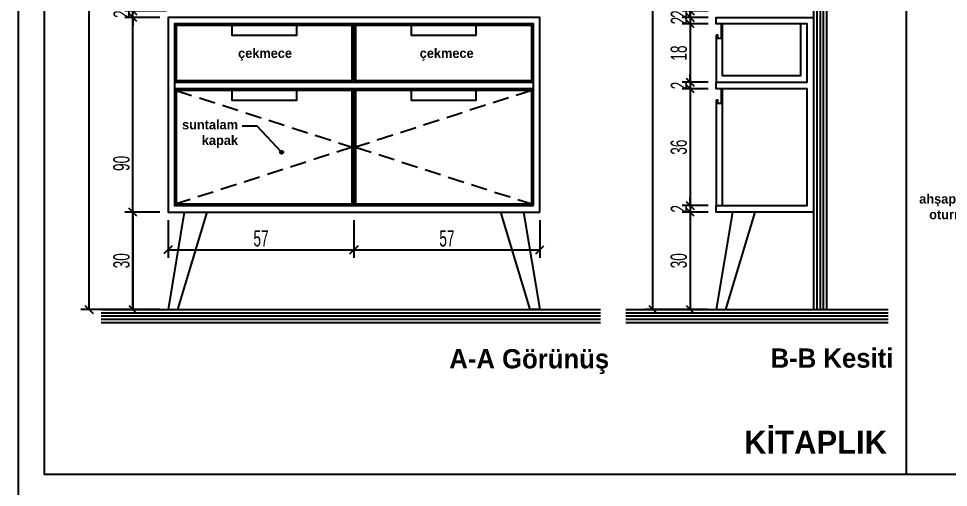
# Model space of a CAD drawing. Header units: millimetres. Extents: x 933584 to 974011, y 4545988 to 4553664.
# Drawn here: x 968501 to 968787.4, y 4551059.4 to 4551203.9 of the extents above; entities that cross this region are included whole.
import ezdxf

# ---------------------------------------------------------------- set-up
doc = ezdxf.new("R2010")
doc.units = ezdxf.units.MM
doc.header["$PDMODE"] = 35
doc.linetypes.add('DASHED', pattern=[0.75, 0.5, -0.25])
doc.linetypes.add('HIDDEN', pattern=[9.525, 6.35, -3.175])
doc.layers.get('0').update_dxf_attribs({"color": 255})
doc.layers.get('Defpoints').update_dxf_attribs({"color": 8})
for name, color, linetype in [('0-DMS-50', 143, 'Continuous'), ('0-HSL-SLD', 252, 'Continuous'), ('0-LNS-VLF', 11, 'Continuous'), ('0-TXT-NRS', 6, 'Continuous'), ('0-TXT-XBX_20', 3, 'Continuous')]:
    doc.layers.add(name, color=color, linetype=linetype)
doc.styles.add('Century Gothic_B_3', font='GOTHICB.TTF', dxfattribs={"height": 4})
doc.styles.add('dim_romans_50', font='swissl.ttf', dxfattribs={"width": 0.6, "height": 5})
doc.dimstyles.new('ONK_dim 1_50', dxfattribs={"dimscale": 5, "dimtxt": 4, "dimasz": 0.5, "dimexe": 0.5, "dimexo": 0.5, "dimgap": 0.2, "dimtad": 1, "dimdec": 1, "dimrnd": 0.5, "dimzin": 9, "dimtxsty": 'dim_romans_50', "dimblk": 'OBLIQUE', "dimcen": 1, "dimclre": 256, "dimclrt": 256, "dimazin": 2, "dimtfac": 1, "dimtdec": 1, "dimtix": 1, "dimtmove": 2, "dimatfit": 3, "dimldrblk": 'OBLIQUE', "dimfxl": 3, "dimfxlon": 1, "dimarcsym": 0})

# ---------------------------------------------------------------- blocks, each defined once
blk = doc.blocks.new('_Oblique')
at = {"color": 0, "linetype": 'ByBlock', "lineweight": -2}
blk.add_line((-0.5, -0.5), (0.5, 0.5), dxfattribs=at)
blk = doc.blocks.new('*D2521')
at = {"layer": '0-DMS-50', "lineweight": -2}
for p, q in [((968537.71, 4551504.24), (968520.21, 4551504.24)), ((968537.71, 4551114.24), (968520.21, 4551114.24))]:
    blk.add_line(p, q, dxfattribs=at)
at = {"layer": '0-DMS-50', "color": 0, "lineweight": -2}
blk.add_line((968522.71, 4551504.24), (968522.71, 4551114.24), dxfattribs=at)
at = {"layer": 'Defpoints', "color": 0}
for p in [(968547.06, 4551504.24), (968522.71, 4551114.24), (968547.06, 4551114.24)]:
    blk.add_point(p, dxfattribs=at)
at = {"layer": '0-DMS-50', "color": 0, "linetype": 'ByBlock', "lineweight": -2, "xscale": 2.5, "yscale": 2.5, "zscale": 2.5}
for p, rotation in [((968522.71, 4551504.24), 90), ((968522.71, 4551114.24), 270)]:
    blk.add_blockref('_Oblique', p, dxfattribs=dict(at, rotation=rotation))
at = {"layer": '0-DMS-50', "insert": (968519.21, 4551309.24), "char_height": 5, "attachment_point": 5, "rotation": 90, "style": 'dim_romans_50'}
blk.add_mtext('390', dxfattribs=at)
blk = doc.blocks.new('*D2522')
at = {"layer": '0-DMS-50', "lineweight": -2}
for p, q in [((968544.56, 4551144.24), (968533.73, 4551144.24)), ((968544.56, 4551114.24), (968533.73, 4551114.24))]:
    blk.add_line(p, q, dxfattribs=at)
at = {"layer": '0-DMS-50', "color": 0, "lineweight": -2}
blk.add_line((968536.23, 4551144.24), (968536.23, 4551114.24), dxfattribs=at)
at = {"layer": 'Defpoints', "color": 0}
for p in [(968547.06, 4551144.24), (968536.23, 4551114.24), (968547.06, 4551114.24)]:
    blk.add_point(p, dxfattribs=at)
at = {"layer": '0-DMS-50', "color": 0, "linetype": 'ByBlock', "lineweight": -2, "xscale": 2.5, "yscale": 2.5, "zscale": 2.5}
for p, rotation in [((968536.23, 4551144.24), 90), ((968536.23, 4551114.24), 270)]:
    blk.add_blockref('_Oblique', p, dxfattribs=dict(at, rotation=rotation))
at = {"layer": '0-DMS-50', "insert": (968532.73, 4551129.24), "char_height": 5, "attachment_point": 5, "rotation": 90, "style": 'dim_romans_50'}
blk.add_mtext('30', dxfattribs=at)
blk = doc.blocks.new('*D2523')
at = {"layer": '0-DMS-50', "lineweight": -2}
for p, q in [((968544.56, 4551204.24), (968533.73, 4551204.24)), ((968544.56, 4551114.24), (968533.73, 4551114.24))]:
    blk.add_line(p, q, dxfattribs=at)
at = {"layer": '0-DMS-50', "color": 0, "lineweight": -2}
blk.add_line((968536.23, 4551114.24), (968536.23, 4551204.24), dxfattribs=at)
at = {"layer": 'Defpoints', "color": 0}
for p in [(968536.23, 4551204.24), (968547.06, 4551204.24), (968547.06, 4551114.24)]:
    blk.add_point(p, dxfattribs=at)
at = {"layer": '0-DMS-50', "color": 0, "linetype": 'ByBlock', "lineweight": -2, "xscale": 2.5, "yscale": 2.5, "zscale": 2.5}
for p, rotation in [((968536.23, 4551204.24), 90), ((968536.23, 4551114.24), 270)]:
    blk.add_blockref('_Oblique', p, dxfattribs=dict(at, rotation=rotation))
at = {"layer": '0-DMS-50', "insert": (968532.73, 4551159.24), "char_height": 5, "attachment_point": 5, "rotation": 90, "style": 'dim_romans_50'}
blk.add_mtext('90', dxfattribs=at)
blk = doc.blocks.new('*D2524')
at = {"layer": '0-DMS-50', "color": 0, "lineweight": -2}
for p, q in [((968536.23, 4551206.24), (968536.23, 4551208.74)), ((968536.23, 4551204.24), (968536.23, 4551206.24)), ((968536.23, 4551204.24), (968536.23, 4551201.74))]:
    blk.add_line(p, q, dxfattribs=at)
at = {"layer": '0-DMS-50', "lineweight": -2}
for p, q in [((968546.56, 4551206.24), (968533.73, 4551206.24)), ((968544.56, 4551204.24), (968533.73, 4551204.24))]:
    blk.add_line(p, q, dxfattribs=at)
at = {"layer": 'Defpoints', "color": 0}
for p in [(968536.23, 4551206.24), (968549.06, 4551206.24), (968547.06, 4551204.24)]:
    blk.add_point(p, dxfattribs=at)
at = {"layer": '0-DMS-50', "color": 0, "linetype": 'ByBlock', "lineweight": -2, "xscale": 2.5, "yscale": 2.5, "zscale": 2.5}
for p, rotation in [((968536.23, 4551206.24), 270), ((968536.23, 4551204.24), 90)]:
    blk.add_blockref('_Oblique', p, dxfattribs=dict(at, rotation=rotation))
at = {"layer": '0-DMS-50', "insert": (968532.73, 4551205.24), "char_height": 5, "attachment_point": 5, "rotation": 90, "style": 'dim_romans_50'}
blk.add_mtext('2', dxfattribs=at)
blk = doc.blocks.new('*D2548')
at = {"layer": '0-DMS-50', "lineweight": -2}
for p, q in [((968547.06, 4551495.59), (968547.06, 4551513.09)), ((968661.56, 4551504.74), (968661.56, 4551513.09))]:
    blk.add_line(p, q, dxfattribs=at)
at = {"layer": '0-DMS-50', "color": 0, "lineweight": -2}
blk.add_line((968661.56, 4551510.59), (968547.06, 4551510.59), dxfattribs=at)
at = {"layer": 'Defpoints', "color": 0}
for p in [(968547.06, 4551510.59), (968661.56, 4551502.24), (968547.06, 4551144.24)]:
    blk.add_point(p, dxfattribs=at)
at = {"layer": '0-DMS-50', "color": 0, "linetype": 'ByBlock', "lineweight": -2, "xscale": 2.5, "yscale": 2.5, "zscale": 2.5, "rotation": 180}
blk.add_blockref('_Oblique', (968547.06, 4551510.59), dxfattribs=at)
at = {"layer": '0-DMS-50', "color": 0, "linetype": 'ByBlock', "lineweight": -2, "xscale": 2.5, "yscale": 2.5, "zscale": 2.5}
blk.add_blockref('_Oblique', (968661.56, 4551510.59), dxfattribs=at)
at = {"layer": '0-DMS-50', "insert": (968604.31, 4551514.56), "char_height": 5, "attachment_point": 5, "style": 'dim_romans_50'}
blk.add_mtext('114,5', dxfattribs=at)
blk = doc.blocks.new('*D2549')
at = {"layer": '0-DMS-50', "lineweight": -2}
for p, q in [((968547.06, 4551495.59), (968547.06, 4551513.09)), ((968604.31, 4551495.59), (968604.31, 4551513.09))]:
    blk.add_line(p, q, dxfattribs=at)
at = {"layer": '0-DMS-50', "color": 0, "lineweight": -2}
blk.add_line((968547.06, 4551510.59), (968604.31, 4551510.59), dxfattribs=at)
at = {"layer": 'Defpoints', "color": 0}
for p in [(968604.31, 4551510.59), (968547.06, 4551144.24), (968604.31, 4551144.24)]:
    blk.add_point(p, dxfattribs=at)
at = {"layer": '0-DMS-50', "color": 0, "linetype": 'ByBlock', "lineweight": -2, "xscale": 2.5, "yscale": 2.5, "zscale": 2.5, "rotation": 180}
blk.add_blockref('_Oblique', (968547.06, 4551510.59), dxfattribs=at)
at = {"layer": '0-DMS-50', "color": 0, "linetype": 'ByBlock', "lineweight": -2, "xscale": 2.5, "yscale": 2.5, "zscale": 2.5}
blk.add_blockref('_Oblique', (968604.31, 4551510.59), dxfattribs=at)
at = {"layer": '0-DMS-50', "insert": (968575.69, 4551514.09), "char_height": 5, "attachment_point": 5, "style": 'dim_romans_50'}
blk.add_mtext('57', dxfattribs=at)
blk = doc.blocks.new('*D2550')
at = {"layer": '0-DMS-50', "lineweight": -2}
for p, q in [((968547.06, 4551141.74), (968547.06, 4551130.11)), ((968604.31, 4551141.74), (968604.31, 4551130.11))]:
    blk.add_line(p, q, dxfattribs=at)
at = {"layer": '0-DMS-50', "color": 0, "lineweight": -2}
blk.add_line((968547.06, 4551132.61), (968604.31, 4551132.61), dxfattribs=at)
at = {"layer": 'Defpoints', "color": 0}
for p in [(968547.06, 4551144.24), (968604.31, 4551144.24), (968604.31, 4551132.61)]:
    blk.add_point(p, dxfattribs=at)
at = {"layer": '0-DMS-50', "color": 0, "linetype": 'ByBlock', "lineweight": -2, "xscale": 2.5, "yscale": 2.5, "zscale": 2.5, "rotation": 180}
blk.add_blockref('_Oblique', (968547.06, 4551132.61), dxfattribs=at)
at = {"layer": '0-DMS-50', "color": 0, "linetype": 'ByBlock', "lineweight": -2, "xscale": 2.5, "yscale": 2.5, "zscale": 2.5}
blk.add_blockref('_Oblique', (968604.31, 4551132.61), dxfattribs=at)
at = {"layer": '0-DMS-50', "insert": (968575.69, 4551136.11), "char_height": 5, "attachment_point": 5, "style": 'dim_romans_50'}
blk.add_mtext('57', dxfattribs=at)
blk = doc.blocks.new('*D2551')
at = {"layer": '0-DMS-50', "lineweight": -2}
for p, q in [((968604.31, 4551141.74), (968604.31, 4551130.11)), ((968661.56, 4551141.74), (968661.56, 4551130.11))]:
    blk.add_line(p, q, dxfattribs=at)
at = {"layer": '0-DMS-50', "color": 0, "lineweight": -2}
blk.add_line((968604.31, 4551132.61), (968661.56, 4551132.61), dxfattribs=at)
at = {"layer": 'Defpoints', "color": 0}
for p in [(968604.31, 4551144.24), (968661.56, 4551144.24), (968661.56, 4551132.61)]:
    blk.add_point(p, dxfattribs=at)
at = {"layer": '0-DMS-50', "color": 0, "linetype": 'ByBlock', "lineweight": -2, "xscale": 2.5, "yscale": 2.5, "zscale": 2.5, "rotation": 180}
blk.add_blockref('_Oblique', (968604.31, 4551132.61), dxfattribs=at)
at = {"layer": '0-DMS-50', "color": 0, "linetype": 'ByBlock', "lineweight": -2, "xscale": 2.5, "yscale": 2.5, "zscale": 2.5}
blk.add_blockref('_Oblique', (968661.56, 4551132.61), dxfattribs=at)
at = {"layer": '0-DMS-50', "insert": (968632.94, 4551136.11), "char_height": 5, "attachment_point": 5, "style": 'dim_romans_50'}
blk.add_mtext('57', dxfattribs=at)
blk = doc.blocks.new('*D2569')
at = {"layer": '0-DMS-50', "color": 0, "lineweight": -2}
for p, q in [((968707.86, 4551206.24), (968707.86, 4551208.74)), ((968707.86, 4551206.24), (968707.86, 4551204.24)), ((968707.86, 4551204.24), (968707.86, 4551201.74))]:
    blk.add_line(p, q, dxfattribs=at)
at = {"layer": '0-DMS-50', "lineweight": -2}
for p, q in [((968713.35, 4551206.24), (968705.36, 4551206.24)), ((968713.35, 4551204.24), (968705.36, 4551204.24))]:
    blk.add_line(p, q, dxfattribs=at)
at = {"layer": 'Defpoints', "color": 0}
for p in [(968715.85, 4551206.24), (968707.86, 4551204.24), (968715.85, 4551204.24)]:
    blk.add_point(p, dxfattribs=at)
at = {"layer": '0-DMS-50', "color": 0, "linetype": 'ByBlock', "lineweight": -2, "xscale": 2.5, "yscale": 2.5, "zscale": 2.5}
for p, rotation in [((968707.86, 4551206.24), 270), ((968707.86, 4551204.24), 90)]:
    blk.add_blockref('_Oblique', p, dxfattribs=dict(at, rotation=rotation))
at = {"layer": '0-DMS-50', "insert": (968704.36, 4551205.24), "char_height": 5, "attachment_point": 5, "rotation": 90, "style": 'dim_romans_50'}
blk.add_mtext('2', dxfattribs=at)
blk = doc.blocks.new('*D2570')
at = {"layer": '0-DMS-50', "color": 0, "lineweight": -2}
for p, q in [((968707.86, 4551204.24), (968707.86, 4551206.74)), ((968707.86, 4551204.24), (968707.86, 4551202.24)), ((968707.86, 4551202.24), (968707.86, 4551199.74))]:
    blk.add_line(p, q, dxfattribs=at)
at = {"layer": '0-DMS-50', "lineweight": -2}
for p, q in [((968713.35, 4551204.24), (968705.36, 4551204.24)), ((968713.35, 4551202.24), (968705.36, 4551202.24))]:
    blk.add_line(p, q, dxfattribs=at)
at = {"layer": 'Defpoints', "color": 0}
for p in [(968715.85, 4551204.24), (968707.86, 4551202.24), (968715.85, 4551202.24)]:
    blk.add_point(p, dxfattribs=at)
at = {"layer": '0-DMS-50', "color": 0, "linetype": 'ByBlock', "lineweight": -2, "xscale": 2.5, "yscale": 2.5, "zscale": 2.5}
for p, rotation in [((968707.86, 4551204.24), 270), ((968707.86, 4551202.24), 90)]:
    blk.add_blockref('_Oblique', p, dxfattribs=dict(at, rotation=rotation))
at = {"layer": '0-DMS-50', "insert": (968704.36, 4551203.24), "char_height": 5, "attachment_point": 5, "rotation": 90, "style": 'dim_romans_50'}
blk.add_mtext('2', dxfattribs=at)
blk = doc.blocks.new('*D2571')
at = {"layer": '0-DMS-50', "lineweight": -2}
for p, q in [((968713.35, 4551202.24), (968705.36, 4551202.24)), ((968713.35, 4551184.24), (968705.36, 4551184.24))]:
    blk.add_line(p, q, dxfattribs=at)
at = {"layer": '0-DMS-50', "color": 0, "lineweight": -2}
blk.add_line((968707.86, 4551202.24), (968707.86, 4551184.24), dxfattribs=at)
at = {"layer": 'Defpoints', "color": 0}
for p in [(968715.85, 4551202.24), (968707.86, 4551184.24), (968715.85, 4551184.24)]:
    blk.add_point(p, dxfattribs=at)
at = {"layer": '0-DMS-50', "color": 0, "linetype": 'ByBlock', "lineweight": -2, "xscale": 2.5, "yscale": 2.5, "zscale": 2.5}
for p, rotation in [((968707.86, 4551202.24), 90), ((968707.86, 4551184.24), 270)]:
    blk.add_blockref('_Oblique', p, dxfattribs=dict(at, rotation=rotation))
at = {"layer": '0-DMS-50', "insert": (968704.36, 4551193.24), "char_height": 5, "attachment_point": 5, "rotation": 90, "style": 'dim_romans_50'}
blk.add_mtext('18', dxfattribs=at)
blk = doc.blocks.new('*D2572')
at = {"layer": '0-DMS-50', "color": 0, "lineweight": -2}
for p, q in [((968707.86, 4551184.24), (968707.86, 4551186.74)), ((968707.86, 4551184.24), (968707.86, 4551182.24)), ((968707.86, 4551182.24), (968707.86, 4551179.74))]:
    blk.add_line(p, q, dxfattribs=at)
at = {"layer": '0-DMS-50', "lineweight": -2}
for p, q in [((968713.35, 4551184.24), (968705.36, 4551184.24)), ((968713.35, 4551182.24), (968705.36, 4551182.24))]:
    blk.add_line(p, q, dxfattribs=at)
at = {"layer": 'Defpoints', "color": 0}
for p in [(968707.86, 4551182.24), (968715.85, 4551184.24), (968715.85, 4551182.24)]:
    blk.add_point(p, dxfattribs=at)
at = {"layer": '0-DMS-50', "color": 0, "linetype": 'ByBlock', "lineweight": -2, "xscale": 2.5, "yscale": 2.5, "zscale": 2.5}
for p, rotation in [((968707.86, 4551184.24), 270), ((968707.86, 4551182.24), 90)]:
    blk.add_blockref('_Oblique', p, dxfattribs=dict(at, rotation=rotation))
at = {"layer": '0-DMS-50', "insert": (968704.36, 4551183.24), "char_height": 5, "attachment_point": 5, "rotation": 90, "style": 'dim_romans_50'}
blk.add_mtext('2', dxfattribs=at)
blk = doc.blocks.new('*D2573')
at = {"layer": '0-DMS-50', "lineweight": -2}
for p, q in [((968713.35, 4551182.24), (968705.36, 4551182.24)), ((968713.35, 4551146.24), (968705.36, 4551146.24))]:
    blk.add_line(p, q, dxfattribs=at)
at = {"layer": '0-DMS-50', "color": 0, "lineweight": -2}
blk.add_line((968707.86, 4551182.24), (968707.86, 4551146.24), dxfattribs=at)
at = {"layer": 'Defpoints', "color": 0}
for p in [(968715.85, 4551182.24), (968707.86, 4551146.24), (968715.85, 4551146.24)]:
    blk.add_point(p, dxfattribs=at)
at = {"layer": '0-DMS-50', "color": 0, "linetype": 'ByBlock', "lineweight": -2, "xscale": 2.5, "yscale": 2.5, "zscale": 2.5}
for p, rotation in [((968707.86, 4551182.24), 90), ((968707.86, 4551146.24), 270)]:
    blk.add_blockref('_Oblique', p, dxfattribs=dict(at, rotation=rotation))
at = {"layer": '0-DMS-50', "insert": (968704.36, 4551164.24), "char_height": 5, "attachment_point": 5, "rotation": 90, "style": 'dim_romans_50'}
blk.add_mtext('36', dxfattribs=at)
blk = doc.blocks.new('*D2574')
at = {"layer": '0-DMS-50', "color": 0, "lineweight": -2}
for p, q in [((968707.86, 4551146.24), (968707.86, 4551148.74)), ((968707.86, 4551146.24), (968707.86, 4551144.24)), ((968707.86, 4551144.24), (968707.86, 4551141.74))]:
    blk.add_line(p, q, dxfattribs=at)
at = {"layer": '0-DMS-50', "lineweight": -2}
for p, q in [((968713.35, 4551146.24), (968705.36, 4551146.24)), ((968713.35, 4551144.24), (968705.36, 4551144.24))]:
    blk.add_line(p, q, dxfattribs=at)
at = {"layer": 'Defpoints', "color": 0}
for p in [(968715.85, 4551146.24), (968707.86, 4551144.24), (968715.85, 4551144.24)]:
    blk.add_point(p, dxfattribs=at)
at = {"layer": '0-DMS-50', "color": 0, "linetype": 'ByBlock', "lineweight": -2, "xscale": 2.5, "yscale": 2.5, "zscale": 2.5}
for p, rotation in [((968707.86, 4551146.24), 270), ((968707.86, 4551144.24), 90)]:
    blk.add_blockref('_Oblique', p, dxfattribs=dict(at, rotation=rotation))
at = {"layer": '0-DMS-50', "insert": (968704.36, 4551145.24), "char_height": 5, "attachment_point": 5, "rotation": 90, "style": 'dim_romans_50'}
blk.add_mtext('2', dxfattribs=at)
blk = doc.blocks.new('*D2575')
at = {"layer": '0-DMS-50', "lineweight": -2}
for p, q in [((968713.35, 4551144.24), (968705.36, 4551144.24)), ((968713.35, 4551114.24), (968705.36, 4551114.24))]:
    blk.add_line(p, q, dxfattribs=at)
at = {"layer": '0-DMS-50', "color": 0, "lineweight": -2}
blk.add_line((968707.86, 4551144.24), (968707.86, 4551114.24), dxfattribs=at)
at = {"layer": 'Defpoints', "color": 0}
for p in [(968715.85, 4551144.24), (968707.86, 4551114.24), (968715.85, 4551114.24)]:
    blk.add_point(p, dxfattribs=at)
at = {"layer": '0-DMS-50', "color": 0, "linetype": 'ByBlock', "lineweight": -2, "xscale": 2.5, "yscale": 2.5, "zscale": 2.5}
for p, rotation in [((968707.86, 4551144.24), 90), ((968707.86, 4551114.24), 270)]:
    blk.add_blockref('_Oblique', p, dxfattribs=dict(at, rotation=rotation))
at = {"layer": '0-DMS-50', "insert": (968704.36, 4551129.24), "char_height": 5, "attachment_point": 5, "rotation": 90, "style": 'dim_romans_50'}
blk.add_mtext('30', dxfattribs=at)
blk = doc.blocks.new('*D2576')
at = {"layer": '0-DMS-50', "lineweight": -2}
for p, q in [((968711.4, 4551504.74), (968693.9, 4551504.74)), ((968711.4, 4551114.24), (968693.9, 4551114.24))]:
    blk.add_line(p, q, dxfattribs=at)
at = {"layer": '0-DMS-50', "color": 0, "lineweight": -2}
blk.add_line((968696.4, 4551114.24), (968696.4, 4551504.74), dxfattribs=at)
at = {"layer": 'Defpoints', "color": 0}
for p in [(968696.4, 4551504.74), (968715.85, 4551504.74), (968715.85, 4551114.24)]:
    blk.add_point(p, dxfattribs=at)
at = {"layer": '0-DMS-50', "color": 0, "linetype": 'ByBlock', "lineweight": -2, "xscale": 2.5, "yscale": 2.5, "zscale": 2.5}
for p, rotation in [((968696.4, 4551504.74), 90), ((968696.4, 4551114.24), 270)]:
    blk.add_blockref('_Oblique', p, dxfattribs=dict(at, rotation=rotation))
at = {"layer": '0-DMS-50', "insert": (968692.9, 4551309.49), "char_height": 5, "attachment_point": 5, "rotation": 90, "style": 'dim_romans_50'}
blk.add_mtext('390', dxfattribs=at)

msp = doc.modelspace()

# ---------------------------------------------------------------- hatches: boundary and pattern name
at = {"layer": '0-LNS-VLF', "linetype": 'HIDDEN', "ltscale": 0.5}
h = msp.add_hatch(color=256, dxfattribs=at)
h.dxf.hatch_style = 1
edge = h.paths.add_edge_path()
edge.add_arc((968582.02, 4551162.68), 0.467, 0, 360)

# ---------------------------------------------------------------- linework, layer by layer
at = {"color": 0}
for points in [[(968501.03, 4551655.4), (969341.03, 4551655.4), (969341.03, 4551055.4), (968501.03, 4551055.4)], [(968509.03, 4551647.4), (969333.03, 4551647.4), (969333.03, 4551063.4), (968509.03, 4551063.4)]]:
    msp.add_lwpolyline(points, close=True, dxfattribs=at)
for points in [[(968745.85, 4551531.89), (968745.85, 4551114.24)], [(968746.85, 4551531.89), (968746.85, 4551114.24)], [(968747.85, 4551531.89), (968747.85, 4551114.24)], [(968748.85, 4551531.89), (968748.85, 4551114.24)], [(968749.85, 4551531.89), (968749.85, 4551114.24)], [(968526.43, 4551114.24), (968680.23, 4551114.24)], [(968688.03, 4551114.24), (968768.82, 4551114.24)], [(968526.43, 4551113.24), (968680.23, 4551113.24)], [(968526.43, 4551112.24), (968680.23, 4551112.24)], [(968526.43, 4551111.24), (968680.23, 4551111.24)], [(968688.03, 4551113.24), (968768.82, 4551113.24)], [(968688.03, 4551112.24), (968768.82, 4551112.24)], [(968688.03, 4551111.24), (968768.82, 4551111.24)], [(968526.43, 4551110.24), (968680.23, 4551110.24)], [(968688.03, 4551110.24), (968768.82, 4551110.24)]]:
    msp.add_lwpolyline(points)
at = {"layer": '0-DMS-50'}
for points in [[(968774.42, 4551647.4), (968774.42, 4551063.4)], [(968604.31, 4551202.24), (968604.31, 4551184.24)], [(968549.06, 4551184.24), (968659.56, 4551184.24)], [(968549.06, 4551182.24), (968659.56, 4551182.24)], [(968604.31, 4551182.24), (968604.31, 4551146.24)]]:
    msp.add_lwpolyline(points, dxfattribs=at)
for points in [[(968604.31, 4551184.24), (968604.31, 4551202.24), (968549.06, 4551202.24), (968549.06, 4551184.24)], [(968603.81, 4551184.74), (968603.81, 4551201.74), (968549.56, 4551201.74), (968549.56, 4551184.74)], [(968576.69, 4551201.74), (968566.69, 4551201.74), (968566.69, 4551198.74), (968586.69, 4551198.74), (968586.69, 4551201.74)], [(968659.56, 4551184.24), (968659.56, 4551202.24), (968604.31, 4551202.24), (968604.31, 4551184.24)], [(968659.06, 4551184.74), (968659.06, 4551201.74), (968604.81, 4551201.74), (968604.81, 4551184.74)], [(968631.94, 4551201.74), (968621.94, 4551201.74), (968621.94, 4551198.74), (968641.94, 4551198.74), (968641.94, 4551201.74)], [(968715.85, 4551198.74), (968715.85, 4551184.24), (968743.85, 4551184.24), (968743.85, 4551202.24), (968741.85, 4551202.24), (968741.85, 4551186.24), (968717.85, 4551186.24), (968717.85, 4551202.24), (968717.35, 4551202.24), (968717.35, 4551197.74), (968716.35, 4551197.74), (968716.35, 4551198.74)], [(968604.31, 4551182.24), (968549.06, 4551182.24), (968549.06, 4551146.24), (968604.31, 4551146.24)], [(968659.56, 4551146.24), (968659.56, 4551182.24), (968604.31, 4551182.24), (968604.31, 4551146.24)], [(968715.85, 4551178.74), (968715.85, 4551146.24), (968717.85, 4551146.24), (968717.85, 4551148.24), (968717.85, 4551148.24), (968717.85, 4551148.24), (968717.85, 4551148.24), (968717.85, 4551182.24), (968717.35, 4551182.24), (968717.35, 4551177.74), (968716.35, 4551177.74), (968716.35, 4551178.74)], [(968603.81, 4551181.74), (968549.56, 4551181.74), (968549.56, 4551146.74), (968603.81, 4551146.74)], [(968576.69, 4551181.74), (968566.69, 4551181.74), (968566.69, 4551178.74), (968586.69, 4551178.74), (968586.69, 4551181.74)], [(968659.06, 4551146.74), (968659.06, 4551181.74), (968604.81, 4551181.74), (968604.81, 4551146.74)], [(968631.94, 4551181.74), (968621.94, 4551181.74), (968621.94, 4551178.74), (968641.94, 4551178.74), (968641.94, 4551181.74)]]:
    msp.add_lwpolyline(points, close=True, dxfattribs=at)
at = {"layer": '0-HSL-SLD', "linetype": 'DASHED', "ltscale": 10}
for points in [[(968549.56, 4551181.74), (968603.81, 4551164.24), (968549.56, 4551146.74)], [(968659.06, 4551181.74), (968604.81, 4551164.24), (968659.06, 4551146.74)]]:
    msp.add_lwpolyline(points, dxfattribs=at)
at = {"layer": '0-LNS-VLF', "ltscale": 0.5}
msp.add_lwpolyline([(968582.02, 4551162.68), (968574.47, 4551170.72), (968569.93, 4551170.72)], dxfattribs=at)
at = {"layer": '0-LNS-VLF', "linetype": 'HIDDEN', "ltscale": 0.5}
msp.add_circle((968582.02, 4551162.68), 0.467, dxfattribs=at)
at = {"layer": '0-TXT-NRS'}
for points in [[(968661.56, 4551144.24), (968661.56, 4551204.24), (968547.06, 4551204.24), (968547.06, 4551144.24)], [(968745.85, 4551144.24), (968715.85, 4551144.24), (968715.85, 4551146.24), (968743.85, 4551146.24), (968743.85, 4551182.24), (968715.85, 4551182.24), (968715.85, 4551184.24), (968743.85, 4551184.24), (968743.85, 4551202.24), (968715.85, 4551202.24), (968715.85, 4551204.24), (968745.85, 4551204.24), (968745.85, 4551144.24)], [(968659.56, 4551146.24), (968659.56, 4551202.24), (968549.06, 4551202.24), (968549.06, 4551146.24)]]:
    msp.add_lwpolyline(points, close=True, dxfattribs=at)
for points in [[(968552.06, 4551144.24), (968547.06, 4551114.24), (968550.06, 4551114.24), (968559.06, 4551144.24)], [(968656.56, 4551144.24), (968661.56, 4551114.24), (968658.56, 4551114.24), (968649.56, 4551144.24)], [(968720.85, 4551144.24), (968715.85, 4551114.24), (968718.85, 4551114.24), (968727.85, 4551144.24)]]:
    msp.add_lwpolyline(points, dxfattribs=at)

# ---------------------------------------------------------------- texts
at = {"color": 0, "insert": (968415.62, 4551076.89), "char_height": 7.142, "width": 352.8803, "attachment_point": 1, "line_spacing_factor": 0.984502, "style": 'Century Gothic_B_3'}
msp.add_mtext('\\pxi-2,l3,qr,t3;KİTAPLIK', dxfattribs=at)
at = {"layer": '0-LNS-VLF', "linetype": 'HIDDEN', "ltscale": 0.5, "char_height": 2.9364, "width": 95.455, "attachment_point": 1, "line_spacing_factor": 0.984502, "style": 'Century Gothic_B_3'}
for s, insert in [('\\pxqr;{\\fFranklin Gothic Book|b1|i0|c162|p34;çekmece}', (968489.77, 4551194.68)), ('\\pxqr;{\\fFranklin Gothic Book|b1|i0|c162|p34;çekmece}', (968545.71, 4551194.68)), ('\\pxqr;{\\fFranklin Gothic Book|b1|i0|c162|p34;suntalam \\Pkapak}', (968473.15, 4551172.66)), ('\\pxqr;{\\fFranklin Gothic Book|b1|i0|c162|p34;ahşap kaplama\\Poturma birimi}', (968711.1, 4551149.79))]:
    msp.add_mtext(s, dxfattribs=dict(at, insert=insert))
at = {"layer": '0-TXT-XBX_20', "color": 0, "char_height": 5.9199, "width": 230.6396, "attachment_point": 1, "rotation": 0, "line_spacing_factor": 0.984502, "style": 'Century Gothic_B_3'}
for s, insert in [('\\pxqc;{\\fFranklin Gothic Book|b1|i0|c162|p34;A-A Görünüş}', (968542.97, 4551102)), ('\\pxqc;{\\fFranklin Gothic Book|b1|i0|c162|p34;B-B Kesiti}', (968636.21, 4551102.21))]:
    msp.add_mtext(s, dxfattribs=dict(at, insert=insert))

# ---------------------------------------------------------------- dimensions: what is measured, and where the dimension line sits
at = {"layer": '0-DMS-50'}
for base, p1, p2, picture, middle in [((968547.06, 4551510.59), (968661.56, 4551502.24), (968547.06, 4551144.24), '*D2548', (968604.31, 4551514.56)), ((968604.31231951, 4551510.58560586), (968547.06231951, 4551144.23885076), (968604.31231951, 4551144.23885076), '*D2549', (968575.68731951, 4551514.08560586))]:
    dim = msp.add_linear_dim(base=base, p1=p1, p2=p2, dimstyle='ONK_dim 1_50', dxfattribs=at)
    dim.commit()
    dim.dimension.update_dxf_attribs({"geometry": picture, "text_midpoint": middle})
dim = msp.add_aligned_dim(p1=(968715.85, 4551114.24), p2=(968715.85, 4551504.74), distance=19.45, text='390', dimstyle='ONK_dim 1_50', override={"dimtxsty": 'dim_romans_50'}, dxfattribs=at)
dim.commit()
dim.dimension.update_dxf_attribs({"geometry": '*D2576', "text_midpoint": (968692.9, 4551309.49)})
for p1, p2, distance, picture, middle in [((968547.06, 4551504.24), (968547.06, 4551114.24), -24.35, '*D2521', (968519.21, 4551309.24)), ((968547.06, 4551144.24), (968547.06, 4551114.24), -10.83, '*D2522', (968532.73, 4551129.24)), ((968547.06231951, 4551144.23885076), (968604.31231951, 4551144.23885076), -11.63383007, '*D2550', (968575.68731951, 4551136.10502069))]:
    dim = msp.add_aligned_dim(p1=p1, p2=p2, distance=distance, dimstyle='ONK_dim 1_50', dxfattribs=at)
    dim.commit()
    dim.dimension.update_dxf_attribs({"geometry": picture, "text_midpoint": middle})
for base, p1, p2, angle, picture, middle in [((968536.23, 4551206.24), (968547.06, 4551204.24), (968549.06, 4551206.24), 90, '*D2524', (968532.73, 4551205.24)), ((968707.86, 4551204.24), (968715.85, 4551206.24), (968715.85, 4551204.24), 90, '*D2569', (968704.36, 4551205.24)), ((968536.23, 4551204.24), (968547.06, 4551114.24), (968547.06, 4551204.24), 90, '*D2523', (968532.73, 4551159.24)), ((968707.86, 4551202.24), (968715.85, 4551204.24), (968715.85, 4551202.24), 90, '*D2570', (968704.36, 4551203.24)), ((968707.86, 4551184.24), (968715.85, 4551202.24), (968715.85, 4551184.24), 90, '*D2571', (968704.36, 4551193.24)), ((968707.86, 4551182.24), (968715.85, 4551184.24), (968715.85, 4551182.24), 90, '*D2572', (968704.36, 4551183.24)), ((968707.86, 4551146.24), (968715.85, 4551182.24), (968715.85, 4551146.24), 90, '*D2573', (968704.36, 4551164.24)), ((968707.86, 4551144.24), (968715.85, 4551146.24), (968715.85, 4551144.24), 90, '*D2574', (968704.36, 4551145.24)), ((968707.86, 4551114.24), (968715.85, 4551144.24), (968715.85, 4551114.24), 90, '*D2575', (968704.36, 4551129.24)), ((968661.56231951, 4551132.60502069), (968604.31231951, 4551144.23885076), (968661.56231951, 4551144.23885076), 180, '*D2551', (968632.93731951, 4551136.10502069))]:
    dim = msp.add_linear_dim(base=base, p1=p1, p2=p2, angle=angle, dimstyle='ONK_dim 1_50', dxfattribs=at)
    dim.commit()
    dim.dimension.update_dxf_attribs({"geometry": picture, "text_midpoint": middle})

doc.saveas('drawing.dxf')
